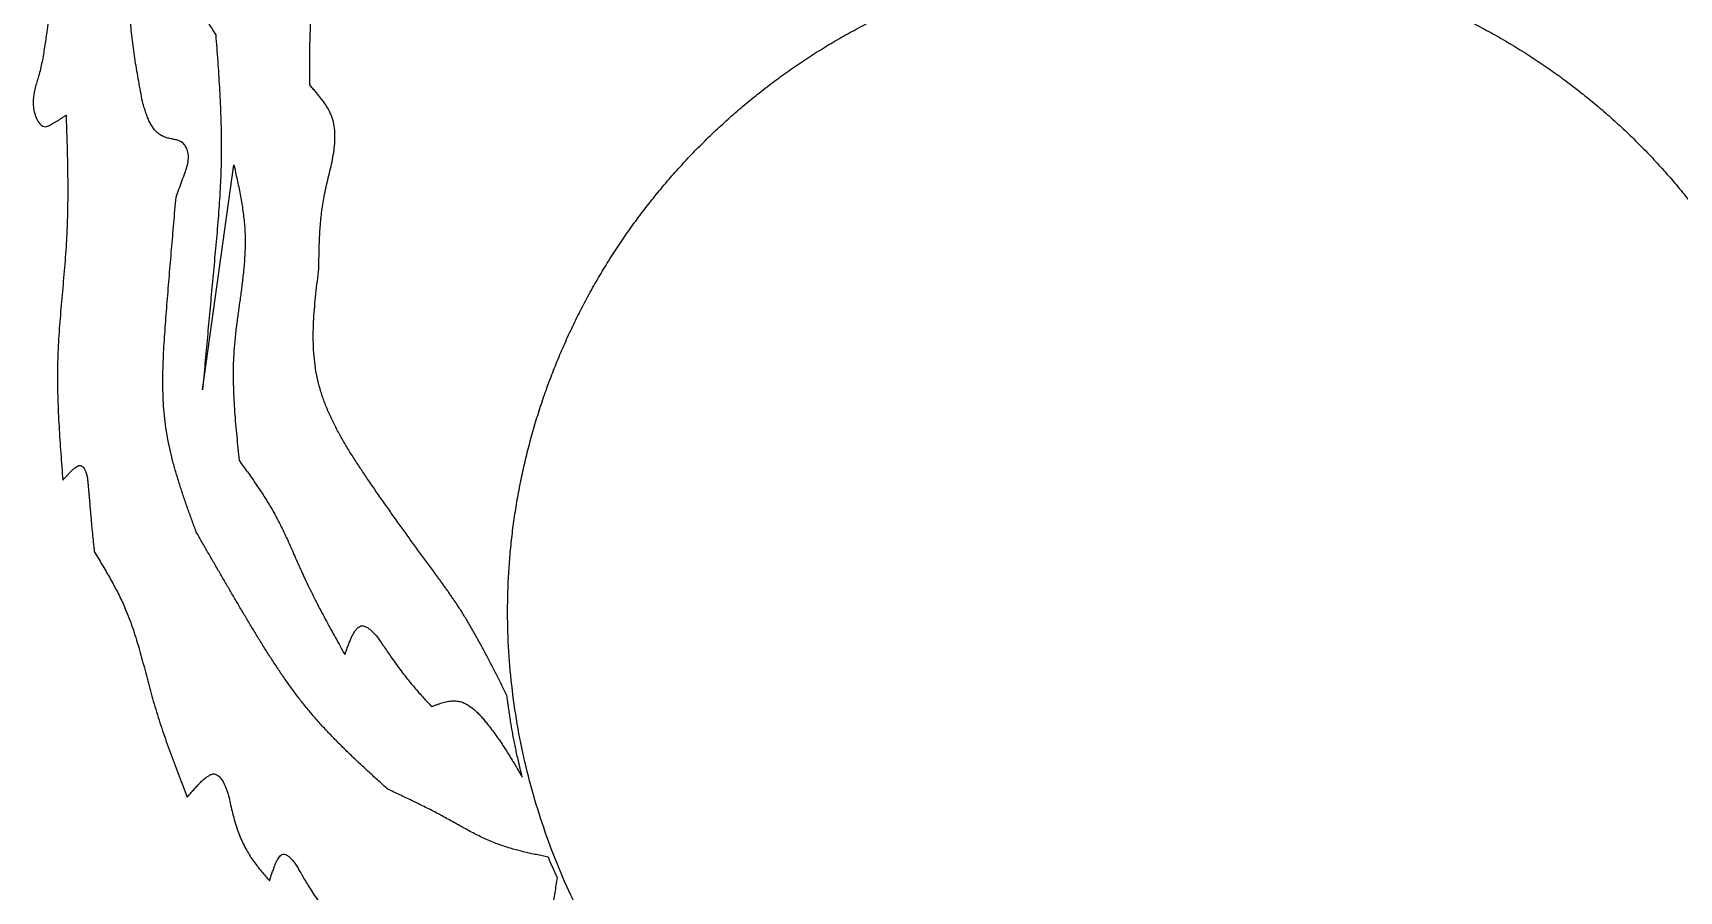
# Model space of a CAD drawing. Extents: x 21 to 206, y 32 to 218.
# Drawn here: x 33.2 to 132.2, y 94.6 to 146.2 of the extents above; entities that cross this region are included whole.
import ezdxf

# ---------------------------------------------------------------- set-up
doc = ezdxf.new("R2010")
doc.units = 0
doc.layers.add('Capa_1', color=7, linetype='CONTINUOUS')

msp = doc.modelspace()

# ---------------------------------------------------------------- linework, layer by layer
at = {"layer": 'Capa_1', "color": 7}
for p, q in [((122.055647, 145.307579), (122.055647, 145.307579)), ((76.03744, 143.376674), (76.03744, 143.376674)), ((75.813646, 142.127067), (75.813646, 142.127067)), ((43.401087, 124.779217), (45.28128, 138.302736))]:
    msp.add_line(p, q, dxfattribs=at)
for points, knots in [([(39.785115, 142.098955), (39.746936, 142.303293), (39.67058, 142.711964), (39.558265, 143.325385), (39.450539, 143.938797), (39.349596, 144.552539), (39.257716, 145.166901), (39.177216, 145.781925), (39.110367, 146.397643), (39.059435, 147.013904), (39.023718, 147.687579), (39.012676, 148.418536), (39.031016, 149.205686), (39.076536, 149.99335), (39.14635, 150.780738), (39.237548, 151.567421), (39.347033, 152.352504), (39.471833, 153.136077), (39.609189, 153.918345), (39.753552, 154.684919), (39.901724, 155.436308), (40.052621, 156.172673), (40.208155, 156.907241), (40.367641, 157.640137), (40.530386, 158.371495), (40.695792, 159.101872), (40.863172, 159.831412), (41.031837, 160.560269), (41.144735, 161.046067), (41.201185, 161.288966)], [0, 0, 0, 0, 0.623621, 1.247231, 1.870846, 2.491993, 3.113146, 3.734345, 4.352678, 4.970981, 5.589197, 6.376206, 7.163458, 7.950781, 8.742722, 9.534563, 10.326385, 11.120587, 11.91479, 12.709012, 13.460692, 14.212347, 14.963995, 15.713236, 16.462482, 17.21173, 17.959849, 18.707965, 19.456081, 19.456081, 19.456081, 19.456081]), ([(41.201185, 161.288966), (41.256376, 161.093076), (41.366757, 160.701305), (41.529095, 160.112749), (41.684804, 159.523028), (41.830646, 158.931386), (41.963198, 158.337161), (42.07914, 157.739001), (42.174873, 157.136844), (42.247347, 156.531217), (42.296661, 155.880395), (42.311936, 155.184906), (42.298361, 154.446478), (42.26865, 153.709723), (42.236345, 152.974506), (42.21543, 152.239926), (42.219882, 151.511815), (42.261995, 150.791796), (42.354424, 150.084452), (42.489479, 149.489988), (42.645412, 149.009851), (42.79091, 148.635497), (42.955618, 148.265682), (43.136591, 147.900187), (43.331251, 147.538438), (43.536526, 147.180037), (43.749848, 146.823682), (43.968983, 146.468136), (44.116604, 146.232053), (44.190418, 146.114007)], [0, 0, 0, 0, 0.610549, 1.221068, 1.831584, 2.440288, 3.049013, 3.657882, 4.267877, 4.877767, 5.487228, 6.225199, 6.963769, 7.702589, 8.43721, 9.171562, 9.90701, 10.620911, 11.333951, 12.044847, 12.44595, 12.847499, 13.249197, 13.660066, 14.070749, 14.481405, 14.899034, 15.316673, 15.734344, 15.734344, 15.734344, 15.734344]), ([(49.840382, 143.103271), (49.840287, 143.277161), (49.840096, 143.624939), (49.840812, 144.146604), (49.84339, 144.668313), (49.84926, 145.19005), (49.859177, 145.711786), (49.874263, 146.233685), (49.895548, 146.755646), (49.924012, 147.277521), (49.960898, 147.80233), (50.007415, 148.329845), (50.060112, 148.860267), (50.114995, 149.39009), (50.168417, 149.919667), (50.216695, 150.449381), (50.256071, 150.978755), (50.282947, 151.507827), (50.293638, 152.036288), (50.285027, 152.528025), (50.258755, 152.982261), (50.221458, 153.398894), (50.172672, 153.815197), (50.114035, 154.23104), (50.047177, 154.646443), (49.973779, 155.061402), (49.89549, 155.476148), (49.813881, 155.890943), (49.758412, 156.167262), (49.730677, 156.305423)], [0, 0, 0, 0, 0.521669, 1.043334, 1.564995, 2.086811, 2.60863, 3.130467, 3.653128, 4.175773, 4.698365, 5.231358, 5.764395, 6.297456, 6.82933, 7.361183, 7.893141, 8.421735, 8.950253, 9.478554, 9.896712, 10.314976, 10.733273, 11.154033, 11.574748, 11.995456, 12.418197, 12.840939, 13.263692, 13.263692, 13.263692, 13.263692]), ([(34.297767, 151.282204), (34.303074, 151.122767), (34.313689, 150.803875), (34.326429, 150.325372), (34.333071, 149.827126), (34.328912, 149.309286), (34.310558, 148.772463), (34.27331, 148.196806), (34.209737, 147.583193), (34.124066, 146.931023), (34.018816, 146.198571), (33.904939, 145.385582), (33.756016, 144.500365), (33.566255, 143.677239), (33.320701, 142.92498), (33.169358, 142.168236), (33.249392, 141.502429), (33.443539, 141.008593), (33.630007, 140.69785), (33.892082, 140.566029), (34.074229, 140.613462), (34.193366, 140.667864), (34.321522, 140.740103), (34.457734, 140.817755), (34.599746, 140.901124), (34.743601, 140.989315), (34.890724, 141.084748), (35.04242, 141.186894), (35.143411, 141.256152), (35.194042, 141.290874)], [0, 0, 0, 0, 0.478576, 0.957203, 1.435996, 1.97338, 2.510612, 3.047202, 3.703627, 4.360871, 5.020419, 5.923573, 6.823514, 7.713114, 8.453614, 9.19852, 10.010768, 10.419246, 10.787613, 11.084163, 11.205977, 11.339549, 11.477726, 11.646765, 11.810094, 11.971683, 12.152942, 12.336135, 12.520314, 12.520314, 12.520314, 12.520314]), ([(101.58415, 71.5293), (100.805123, 71.570122), (99.248447, 71.651694), (96.918754, 71.831165), (94.599731, 72.125609), (92.305777, 72.592004), (90.044074, 73.212019), (87.822488, 73.967092), (85.645501, 74.840088), (83.522525, 75.833145), (81.483113, 76.9372), (79.534103, 78.149524), (77.677948, 79.459677), (75.899737, 80.874048), (74.204633, 82.386653), (72.598099, 83.992534), (71.085149, 85.687131), (69.671134, 87.465527), (68.361296, 89.322358), (67.148335, 91.2725), (66.042031, 93.312839), (65.048488, 95.437209), (64.180735, 97.615978), (63.440221, 99.841121), (62.828939, 102.105213), (62.349409, 104.397986), (62.002919, 106.711713), (61.791446, 109.03828), (61.729516, 110.982929), (61.750085, 112.536911), (61.799993, 113.699847), (61.884383, 114.860008), (62.003016, 116.016483), (62.155534, 117.168314), (62.34177, 118.31502), (62.561478, 119.455604), (62.814348, 120.589107), (63.099386, 121.711838), (63.416008, 122.822938), (63.763572, 123.921596), (64.142607, 125.009956), (64.552779, 126.087128), (64.993779, 127.152213), (65.465238, 128.204198), (65.966825, 129.242184), (66.498221, 130.265256), (67.060635, 131.275246), (67.654019, 132.271062), (68.278029, 133.251746), (68.930422, 134.213774), (69.610574, 135.156366), (70.317882, 136.078742), (71.051732, 136.980133), (71.811512, 137.85977), (72.596611, 138.716872), (73.406422, 139.550672), (74.240329, 140.360383), (75.097535, 141.145394), (75.977258, 141.905102), (76.878715, 142.6389), (77.801125, 143.346188), (78.743697, 144.026352), (79.705651, 144.678787), (80.686202, 145.302892), (81.681816, 145.896418), (82.691535, 146.459033), (83.71429, 146.990651), (84.752, 147.492465), (85.803769, 147.964111), (86.868709, 148.405219), (87.945927, 148.815421), (89.034534, 149.19435), (90.133637, 149.541639), (91.245436, 149.857796), (92.369114, 150.142135), (93.50376, 150.394206), (94.645292, 150.613093), (95.792727, 150.798668), (96.945091, 150.950797), (98.101393, 151.069354), (99.26066, 151.154203), (100.421908, 151.205219), (101.584159, 151.222271), (102.746419, 151.205221), (103.907692, 151.154206), (105.066984, 151.069359), (106.223312, 150.950806), (107.375701, 150.798678), (108.523137, 150.613107), (109.664645, 150.394222), (110.79924, 150.142152), (111.922833, 149.857811), (113.034511, 149.541637), (114.13346, 149.19434), (115.221935, 148.815394), (116.299045, 148.405173), (117.363907, 147.964056), (118.41569, 147.492396), (119.453513, 146.990566), (120.476492, 146.458948), (121.486562, 145.896357), (122.482667, 145.30289), (123.463823, 144.678828), (124.426314, 144.026472), (125.369331, 143.346397), (126.292052, 142.639148), (127.193486, 141.905408), (128.072813, 141.14575), (128.929186, 140.360738), (129.761748, 139.550921), (130.569634, 138.716874), (131.352417, 137.859598), (132.11005, 136.979646), (132.842097, 136.077942), (133.548198, 135.155442), (134.228304, 134.212687), (134.88206, 133.250557), (135.509159, 132.269929), (136.107629, 131.274528), (136.677466, 130.26538), (137.217571, 129.242891), (137.727535, 128.205859), (138.206055, 127.154735), (138.651618, 126.089967), (139.062292, 125.012947), (139.436561, 123.924432), (139.772783, 122.825328), (140.070211, 121.712774), (140.326638, 120.587729), (140.5462, 119.452564), (140.733152, 118.310139), (140.891925, 117.162111), (141.027157, 116.009744), (141.143639, 114.853881), (141.246147, 113.695212), (141.339337, 112.534258), (141.398311, 111.760046), (141.427798, 111.372936)], [0, 0, 0, 0, 2.340259, 4.676377, 7.00847, 9.348231, 11.692645, 14.039333, 16.383711, 18.725742, 21.066731, 23.336723, 25.60763, 27.878846, 30.149374, 32.41958, 34.689757, 36.960835, 39.231956, 41.502985, 43.846706, 46.190641, 48.534607, 50.878397, 53.222136, 55.566209, 57.901674, 60.236805, 62.570817, 63.734809, 64.898585, 66.062302, 67.223978, 68.38571, 69.547456, 70.708672, 71.86987, 73.031062, 74.183224, 75.335389, 76.487556, 77.64017, 78.792784, 79.9454, 81.09809, 82.250778, 83.403461, 84.56567, 85.727888, 86.890108, 88.052297, 89.214483, 90.376671, 91.538835, 92.700998, 93.863158, 95.025334, 96.187516, 97.3497, 98.511904, 99.674107, 100.836312, 101.998471, 103.160627, 104.322776, 105.475281, 106.62779, 107.780301, 108.932824, 110.085345, 111.237866, 112.390374, 113.542879, 114.69538, 115.857519, 117.019664, 118.181811, 119.34401, 120.506207, 121.668405, 122.830612, 123.992816, 125.155015, 126.31724, 127.479471, 128.641702, 129.803926, 130.966147, 132.128371, 133.290469, 134.452565, 135.614652, 136.76701, 137.919371, 139.071733, 140.224187, 141.376639, 142.529092, 143.6818, 144.834508, 145.987215, 147.149852, 148.312496, 149.475143, 150.637567, 151.79999, 152.962418, 154.12399, 155.285556, 156.447106, 157.607823, 158.768552, 159.929286, 161.090853, 162.252415, 163.413965, 164.577795, 165.741632, 166.9055, 168.06174, 169.217949, 170.374146, 171.528155, 172.682185, 173.836277, 174.985523, 176.134715, 177.283722, 178.439613, 179.595674, 180.751788, 181.912061, 183.072242, 184.232415, 185.397097, 186.561767, 187.72646, 187.72646, 187.72646, 187.72646]), ([(44.190426, 146.114007), (44.210256, 145.850828), (44.249915, 145.324473), (44.307749, 144.534817), (44.362251, 143.745259), (44.411774, 142.955705), (44.45465, 142.166085), (44.489208, 141.376423), (44.513785, 140.586757), (44.526725, 139.797208), (44.526353, 139.00682), (44.510955, 138.21584), (44.482203, 137.424483), (44.441853, 136.633239), (44.391627, 135.84219), (44.333233, 135.051335), (44.268406, 134.260801), (44.198864, 133.470478), (44.12631, 132.680235), (44.052457, 131.890009), (43.979004, 131.099642), (43.905909, 130.309139), (43.833154, 129.518793), (43.760694, 128.728608), (43.688481, 127.938587), (43.616458, 127.148644), (43.544587, 126.35878), (43.472814, 125.569001), (43.424996, 125.042479), (43.401087, 124.779217)], [0, 0, 0, 0, 0.791773, 1.583541, 2.37531, 3.166071, 3.956837, 4.747624, 5.537273, 6.326908, 7.116494, 7.908304, 8.700163, 9.492036, 10.285048, 11.078038, 11.871026, 12.664592, 13.458157, 14.251724, 15.045602, 15.839476, 16.633349, 17.426664, 18.219978, 19.013291, 19.806324, 20.599358, 21.392392, 21.392392, 21.392392, 21.392392]), ([(50.3927, 132.075658), (50.39431, 132.233391), (50.397531, 132.548851), (50.4046, 133.022017), (50.416164, 133.497013), (50.434513, 133.973725), (50.461905, 134.451951), (50.500785, 134.934099), (50.55372, 135.419631), (50.622225, 135.907858), (50.711553, 136.420373), (50.826283, 136.955727), (50.958992, 137.514972), (51.091503, 138.067832), (51.213211, 138.616768), (51.309066, 139.165324), (51.36293, 139.707077), (51.364504, 140.2384), (51.304677, 140.75119), (51.190897, 141.161521), (51.057464, 141.466738), (50.94304, 141.682021), (50.813253, 141.893263), (50.670769, 142.100878), (50.517368, 142.305313), (50.355765, 142.506697), (50.18778, 142.70638), (50.014869, 142.905498), (49.898553, 143.037343), (49.840391, 143.103271)], [0, 0, 0, 0, 0.473223, 0.946431, 1.419645, 1.8986, 2.377562, 2.856571, 3.349582, 3.842567, 4.335358, 4.909965, 5.484775, 6.059676, 6.61553, 7.171351, 7.729324, 8.246745, 8.762392, 9.273742, 9.516877, 9.760601, 10.004559, 10.260287, 10.51574, 10.771145, 11.034817, 11.298526, 11.562276, 11.562276, 11.562276, 11.562276]), ([(41.805318, 136.357497), (41.864036, 136.515612), (41.981749, 136.832592), (42.157449, 137.310533), (42.31926, 137.759602), (42.465977, 138.178031), (42.557425, 138.578197), (42.552917, 138.954725), (42.459697, 139.278097), (42.315932, 139.53428), (42.140636, 139.689201), (41.987922, 139.753003), (41.884014, 139.782831), (41.774276, 139.807265), (41.660839, 139.831539), (41.544101, 139.856349), (41.427892, 139.881814), (41.312122, 139.908875), (41.197605, 139.940582), (41.040085, 139.995965), (40.848628, 140.098528), (40.640752, 140.264008), (40.456599, 140.465047), (40.30182, 140.696724), (40.173938, 140.950684), (40.064278, 141.222155), (39.964828, 141.506585), (39.87245, 141.802163), (39.814221, 142.000044), (39.785115, 142.098955)], [0, 0, 0, 0, 0.505999, 1.014398, 1.527608, 1.938067, 2.344337, 2.753354, 3.051732, 3.345603, 3.625171, 3.731826, 3.840119, 3.949151, 4.069049, 4.188148, 4.30718, 4.425948, 4.544786, 4.663485, 4.926342, 5.191626, 5.457128, 5.741029, 6.024617, 6.308719, 6.618842, 6.928339, 7.237652, 7.237652, 7.237652, 7.237652]), ([(35.194042, 141.290874), (35.202856, 141.019026), (35.220483, 140.475331), (35.245216, 139.659737), (35.266545, 138.844293), (35.282774, 138.028974), (35.292196, 137.213778), (35.293086, 136.398702), (35.283769, 135.583862), (35.262529, 134.769463), (35.227645, 133.954262), (35.177316, 133.138585), (35.115384, 132.322405), (35.045826, 131.506724), (34.972547, 130.691282), (34.899415, 129.875726), (34.830358, 129.060258), (34.769234, 128.244595), (34.719957, 127.428614), (34.686568, 126.615188), (34.672753, 125.804531), (34.676049, 124.997083), (34.69426, 124.189262), (34.725291, 123.381309), (34.767008, 122.573324), (34.817254, 121.765341), (34.873876, 120.957281), (34.934776, 120.149026), (34.976788, 119.610297), (34.997794, 119.34093)], [0, 0, 0, 0, 0.815973, 1.63194, 2.447904, 3.26313, 4.078361, 4.893621, 5.708304, 6.522966, 7.337552, 8.156006, 8.974528, 9.793079, 10.611913, 11.430712, 12.249563, 13.067052, 13.884503, 14.701856, 15.509179, 16.316607, 17.124066, 17.933138, 18.742169, 19.551194, 20.361735, 21.172277, 21.982828, 21.982828, 21.982828, 21.982828]), ([(45.28128, 138.302736), (45.314428, 138.154628), (45.380724, 137.858417), (45.478327, 137.413694), (45.572051, 136.969101), (45.660082, 136.524297), (45.740515, 136.078976), (45.81137, 135.633219), (45.870769, 135.186992), (45.916784, 134.740455), (45.955455, 134.17674), (45.965423, 133.495004), (45.932444, 132.697532), (45.864897, 131.899176), (45.77254, 131.100633), (45.66479, 130.301343), (45.55172, 129.502774), (45.443039, 128.703453), (45.348506, 127.902334), (45.280168, 127.123795), (45.244335, 126.368236), (45.234526, 125.636923), (45.246536, 124.905181), (45.27741, 124.173671), (45.323973, 123.442698), (45.383027, 122.711943), (45.451402, 121.981274), (45.526027, 121.250469), (45.577836, 120.76348), (45.603741, 120.519982)], [0, 0, 0, 0, 0.455315, 0.910618, 1.365915, 1.818385, 2.270866, 2.723413, 3.172325, 3.621188, 4.069887, 4.867078, 5.665103, 6.463441, 7.27016, 8.076467, 8.882944, 9.689772, 10.496446, 11.302776, 12.033805, 12.765137, 13.496552, 14.229041, 14.96142, 15.693782, 16.428371, 17.162966, 17.897583, 17.897583, 17.897583, 17.897583]), ([(43.020748, 116.217191), (42.936799, 116.446485), (42.768906, 116.905066), (42.520498, 117.594187), (42.279577, 118.284029), (42.049532, 118.975672), (41.834002, 119.670135), (41.636801, 120.36793), (41.461592, 121.069465), (41.312077, 121.774709), (41.190116, 122.495404), (41.101477, 123.231136), (41.043837, 123.980099), (41.014229, 124.733035), (41.008931, 125.488731), (41.024185, 126.246452), (41.055933, 127.004761), (41.100393, 127.763585), (41.153785, 128.523006), (41.213098, 129.292248), (41.274644, 130.071576), (41.338327, 130.860991), (41.403087, 131.649083), (41.468748, 132.435874), (41.535149, 133.221379), (41.602167, 134.006221), (41.669644, 134.79041), (41.737401, 135.573961), (41.782685, 136.096318), (41.805327, 136.357497)], [0, 0, 0, 0, 0.732536, 1.465046, 2.197559, 2.924587, 3.651627, 4.378788, 5.099676, 5.82048, 6.541019, 7.291761, 8.042811, 8.793959, 9.551858, 10.309618, 11.067359, 11.828641, 12.589919, 13.351216, 14.14321, 14.935184, 15.727152, 16.515455, 17.303762, 18.092072, 18.878548, 19.665023, 20.451497, 20.451497, 20.451497, 20.451497]), ([(57.537553, 113.513482), (57.378516, 113.730145), (57.060442, 114.163471), (56.583956, 114.813923), (56.107758, 115.466618), (55.632491, 116.122016), (55.158785, 116.780556), (54.686287, 117.444045), (54.215664, 118.112937), (53.747525, 118.787658), (53.298149, 119.445641), (52.867562, 120.086827), (52.459512, 120.713609), (52.066347, 121.346354), (51.692366, 121.98726), (51.342922, 122.638743), (51.025043, 123.300084), (50.744046, 123.971826), (50.505938, 124.65359), (50.314932, 125.354063), (50.180035, 126.071644), (50.095654, 126.801145), (50.055249, 127.540574), (50.053192, 128.286869), (50.083392, 129.038222), (50.138916, 129.793136), (50.212946, 130.551634), (50.299759, 131.314008), (50.361719, 131.821767), (50.3927, 132.075658)], [0, 0, 0, 0, 0.806301, 1.612603, 2.418911, 3.230133, 4.041351, 4.852553, 5.673734, 6.494931, 7.316191, 8.064095, 8.811942, 9.559788, 10.298718, 11.037693, 11.77705, 12.499174, 13.221007, 13.942009, 14.675181, 15.409232, 16.143571, 16.895622, 17.64728, 18.39891, 19.166184, 19.933439, 20.70076, 20.70076, 20.70076, 20.70076]), ([(34.997808, 119.34093), (35.042048, 119.390022), (35.130195, 119.487836), (35.262429, 119.632883), (35.38757, 119.766956), (35.50695, 119.890586), (35.627453, 120.0024), (35.746418, 120.094907), (35.858988, 120.16814), (35.958895, 120.215042), (36.077099, 120.23256), (36.19589, 120.162226), (36.284587, 120.038414), (36.372259, 119.861635), (36.444014, 119.643807), (36.485462, 119.39249), (36.507143, 119.130891), (36.532313, 118.853082), (36.559948, 118.557006), (36.590925, 118.21956), (36.622725, 117.842984), (36.656482, 117.428104), (36.689321, 117.037047), (36.723016, 116.669087), (36.756479, 116.323917), (36.790126, 115.990244), (36.823338, 115.668201), (36.855798, 115.357818), (36.877584, 115.150943), (36.888476, 115.047515)], [0, 0, 0, 0, 0.198253, 0.395017, 0.588822, 0.748443, 0.910534, 1.081508, 1.20002, 1.312498, 1.41205, 1.544174, 1.699237, 1.866281, 2.134607, 2.383733, 2.628632, 2.922035, 3.220586, 3.520717, 3.938625, 4.354324, 4.769475, 5.115916, 5.462814, 5.809839, 6.122009, 6.434066, 6.746066, 6.746066, 6.746066, 6.746066]), ([(45.603741, 120.519982), (45.685237, 120.406892), (45.848229, 120.180714), (46.091757, 119.840759), (46.333161, 119.499714), (46.571477, 119.156918), (46.805705, 118.811714), (47.034785, 118.463543), (47.257668, 118.111842), (47.473275, 117.756128), (47.692436, 117.375176), (47.912039, 116.967482), (48.13195, 116.533362), (48.343242, 116.09442), (48.547959, 115.651861), (48.74819, 115.206746), (48.945945, 114.760382), (49.143397, 114.313723), (49.342703, 113.867739), (49.557808, 113.39763), (49.792148, 112.905034), (50.046134, 112.390283), (50.306531, 111.878827), (50.57239, 111.370292), (50.842763, 110.864252), (51.116778, 110.360143), (51.393518, 109.857489), (51.672078, 109.3558), (51.858384, 109.021674), (51.951537, 108.854611)], [0, 0, 0, 0, 0.418184, 0.836362, 1.25454, 1.671685, 2.088834, 2.506006, 2.921959, 3.337895, 3.753776, 4.24031, 4.726932, 5.213584, 5.701681, 6.189735, 6.677801, 7.166307, 7.654801, 8.143271, 8.717223, 9.291219, 9.865225, 10.43897, 11.012701, 11.586428, 12.160262, 12.734097, 13.307933, 13.307933, 13.307933, 13.307933]), ([(54.531226, 100.758361), (54.347633, 100.92496), (53.980448, 101.258156), (53.431381, 101.759829), (52.886354, 102.264692), (52.347105, 102.774549), (51.815476, 103.29122), (51.293452, 103.816372), (50.783035, 104.351601), (50.28634, 104.898329), (49.80768, 105.455497), (49.34911, 106.024052), (48.908922, 106.601837), (48.482546, 107.19103), (48.06851, 107.790021), (47.665258, 108.397361), (47.271363, 109.011298), (46.885071, 109.630554), (46.504664, 110.253954), (46.135979, 110.867703), (45.777046, 111.47059), (45.427461, 112.06236), (45.079865, 112.654799), (44.73401, 113.247759), (44.38964, 113.841089), (44.046395, 114.434829), (43.704017, 115.028826), (43.362254, 115.622935), (43.134583, 116.019105), (43.020748, 116.217191)], [0, 0, 0, 0, 0.743745, 1.487479, 2.231215, 2.972499, 3.71379, 4.455133, 5.193773, 5.932377, 6.670867, 7.397063, 8.123368, 8.849706, 9.578727, 10.307701, 11.036665, 11.766954, 12.497241, 13.227538, 13.914861, 14.602172, 15.28948, 15.975504, 16.661529, 17.347556, 18.032951, 18.718346, 19.403742, 19.403742, 19.403742, 19.403742]), ([(36.888476, 115.047515), (36.965542, 114.919222), (37.119672, 114.662639), (37.349536, 114.276969), (37.576419, 113.890243), (37.798996, 113.501714), (38.015867, 113.110643), (38.225529, 112.716492), (38.426537, 112.318693), (38.617386, 111.916792), (38.821764, 111.453097), (39.030928, 110.924218), (39.240475, 110.329421), (39.432107, 109.727211), (39.60982, 109.119488), (39.77771, 108.507737), (39.939824, 107.894012), (40.100485, 107.279444), (40.263945, 106.66517), (40.438432, 106.038107), (40.629118, 105.399827), (40.835529, 104.750421), (41.05177, 104.10452), (41.276406, 103.461828), (41.507977, 102.821949), (41.745145, 102.184157), (41.986494, 101.547958), (42.230623, 100.912837), (42.394305, 100.48978), (42.476146, 100.27825)], [0, 0, 0, 0, 0.44898, 0.897951, 1.346921, 1.794066, 2.241218, 2.688407, 3.133318, 3.578202, 4.022994, 4.6533, 5.283871, 5.914534, 6.548963, 7.183266, 7.817595, 8.453278, 9.088932, 9.724531, 10.40586, 11.08727, 11.768702, 12.449205, 13.129678, 13.810147, 14.490567, 15.170989, 15.851419, 15.851419, 15.851419, 15.851419]), ([(61.69537, 106.401152), (61.643416, 106.505096), (61.539509, 106.712985), (61.383436, 107.024711), (61.226931, 107.336234), (61.069783, 107.647445), (60.911779, 107.958234), (60.752701, 108.268513), (60.592334, 108.578169), (60.430471, 108.887085), (60.270412, 109.188543), (60.11209, 109.482495), (59.955392, 109.768862), (59.796554, 110.054016), (59.635332, 110.3378), (59.471482, 110.620045), (59.304784, 110.900549), (59.135005, 111.179128), (58.96192, 111.455587), (58.800503, 111.706141), (58.651593, 111.931266), (58.516363, 112.131712), (58.379519, 112.331097), (58.241293, 112.529565), (58.101921, 112.727267), (57.961634, 112.924353), (57.820658, 113.120982), (57.679217, 113.317312), (57.584775, 113.448092), (57.537553, 113.513482)], [0, 0, 0, 0, 0.348615, 0.697229, 1.045845, 1.394492, 1.743139, 2.091786, 2.440537, 2.789288, 3.138041, 3.464476, 3.790909, 4.117342, 4.443693, 4.770044, 5.096399, 5.422569, 5.748735, 6.074891, 6.316683, 6.558477, 6.800272, 7.042161, 7.284049, 7.525936, 7.767909, 8.009882, 8.251856, 8.251856, 8.251856, 8.251856]), ([(141.427798, 111.372936), (141.306517, 110.594911), (141.063963, 109.038912), (140.681572, 106.707808), (140.264309, 104.39512), (139.79488, 102.104827), (139.253716, 99.842566), (138.621243, 97.615435), (137.88044, 95.433634), (137.017661, 93.309909), (136.02053, 91.263229), (134.87913, 89.31126), (133.611456, 87.457081), (132.215365, 85.681185), (130.701108, 83.988513), (129.077022, 82.38368), (127.357468, 80.874231), (125.55092, 79.461885), (123.663294, 78.151548), (121.689216, 76.940716), (119.632715, 75.836472), (117.499674, 74.842014), (115.318294, 73.967447), (113.097293, 73.211593), (110.841085, 72.591373), (108.552591, 72.124509), (106.238909, 71.830139), (103.91455, 71.651095), (102.361414, 71.569923), (101.58415, 71.5293)], [0, 0, 0, 0, 2.362262, 4.72437, 7.086619, 9.411902, 11.737191, 14.063286, 16.354991, 18.646191, 20.93571, 23.178808, 25.423566, 27.668809, 29.950951, 32.232535, 34.514352, 36.811393, 39.108165, 41.404218, 43.755179, 46.106937, 48.460949, 50.802343, 53.14157, 55.476109, 57.802809, 60.133573, 62.468516, 62.468516, 62.468516, 62.468516]), ([(51.951537, 108.854611), (51.983672, 108.942325), (52.047759, 109.117259), (52.145066, 109.377842), (52.239434, 109.621145), (52.332218, 109.848118), (52.433683, 110.059018), (52.545531, 110.242581), (52.661579, 110.396223), (52.776997, 110.509761), (52.929983, 110.592117), (53.124858, 110.573717), (53.315776, 110.47653), (53.528452, 110.319065), (53.74526, 110.109659), (53.950812, 109.849802), (54.142753, 109.568164), (54.345116, 109.271489), (54.559862, 108.958665), (54.795781, 108.619218), (55.05328, 108.256333), (55.334846, 107.872726), (55.610301, 107.51361), (55.880226, 107.178762), (56.142343, 106.866329), (56.402541, 106.566677), (56.659428, 106.27898), (56.91131, 106.001866), (57.080026, 105.817893), (57.164379, 105.725912)], [0, 0, 0, 0, 0.280245, 0.558913, 0.834456, 1.063124, 1.29441, 1.535776, 1.706807, 1.870734, 2.019671, 2.21142, 2.428125, 2.657962, 3.00328, 3.328922, 3.650191, 4.025665, 4.406307, 4.7885, 5.265794, 5.741154, 6.215972, 6.623433, 7.031345, 7.439376, 7.813948, 8.188405, 8.562815, 8.562815, 8.562815, 8.562815]), ([(57.164379, 105.725912), (57.222769, 105.747813), (57.339536, 105.791609), (57.515333, 105.855524), (57.689561, 105.9149), (57.862649, 105.968221), (58.035187, 106.0132), (58.206407, 106.047223), (58.375778, 106.068602), (58.542223, 106.075151), (58.735226, 106.062096), (58.951186, 106.011999), (59.18206, 105.918294), (59.406774, 105.792004), (59.622673, 105.63747), (59.828841, 105.458744), (60.025235, 105.263187), (60.215407, 105.055155), (60.400602, 104.836394), (60.610482, 104.573995), (60.844468, 104.267723), (61.099658, 103.915705), (61.342283, 103.563983), (61.573307, 103.213451), (61.794134, 102.865207), (62.008003, 102.516776), (62.216044, 102.168947), (62.41966, 101.822599), (62.554527, 101.591192), (62.621962, 101.475488)], [0, 0, 0, 0, 0.187086, 0.374129, 0.561146, 0.739233, 0.917362, 1.095825, 1.26256, 1.429012, 1.594788, 1.841521, 2.090324, 2.339951, 2.61315, 2.885398, 3.157622, 3.444182, 3.730723, 4.017336, 4.452139, 4.886867, 5.321566, 5.733892, 6.146236, 6.558585, 6.960353, 7.362113, 7.763876, 7.763876, 7.763876, 7.763876]), ([(62.621962, 101.475491), (62.607465, 101.535693), (62.578472, 101.656098), (62.535096, 101.836734), (62.491947, 102.017419), (62.449131, 102.198178), (62.406769, 102.37904), (62.36497, 102.560032), (62.323849, 102.741177), (62.283515, 102.922497), (62.244084, 103.104008), (62.205672, 103.285731), (62.168279, 103.467659), (62.131901, 103.649796), (62.096543, 103.832136), (62.062204, 104.014675), (62.028888, 104.197399), (61.996595, 104.380305), (61.965324, 104.563384), (61.935078, 104.746642), (61.905857, 104.930074), (61.877548, 105.113657), (61.850038, 105.297363), (61.823206, 105.481171), (61.796958, 105.665064), (61.771162, 105.849025), (61.745708, 106.033039), (61.720482, 106.217087), (61.70374, 106.339797), (61.69537, 106.401152)], [0, 0, 0, 0, 0.18577, 0.37154, 0.557311, 0.743067, 0.928824, 1.11458, 1.300332, 1.486083, 1.671834, 1.857564, 2.043295, 2.229025, 2.414763, 2.600503, 2.786243, 2.971972, 3.157702, 3.343432, 3.529182, 3.714934, 3.900687, 4.086444, 4.272201, 4.457958, 4.643727, 4.829496, 5.015266, 5.015266, 5.015266, 5.015266]), ([(42.476146, 100.27825), (42.541375, 100.353934), (42.671406, 100.504805), (42.866936, 100.728556), (43.053599, 100.936252), (43.233391, 101.128371), (43.41486, 101.303705), (43.594165, 101.452156), (43.765229, 101.57334), (43.921086, 101.655384), (44.116821, 101.699536), (44.339695, 101.596291), (44.520883, 101.383916), (44.707592, 101.075944), (44.873203, 100.69257), (44.994463, 100.246046), (45.088582, 99.785012), (45.201525, 99.303572), (45.339176, 98.800202), (45.492434, 98.324113), (45.660344, 97.880374), (45.841489, 97.471), (46.039405, 97.090498), (46.252812, 96.73937), (46.474848, 96.414774), (46.707255, 96.106373), (46.946302, 95.812601), (47.187545, 95.530379), (47.350599, 95.344237), (47.432124, 95.25117)], [0, 0, 0, 0, 0.299742, 0.597522, 0.891423, 1.137462, 1.386794, 1.64783, 1.835245, 2.014418, 2.175402, 2.417498, 2.701076, 3.00698, 3.495494, 3.948068, 4.392679, 4.907189, 5.431255, 5.957841, 6.407005, 6.853992, 7.300066, 7.692666, 8.085957, 8.479406, 8.850814, 9.222011, 9.593185, 9.593185, 9.593185, 9.593185]), ([(64.179145, 96.674408), (64.060435, 96.698692), (63.823018, 96.74726), (63.467188, 96.82155), (63.112571, 96.898578), (62.759501, 96.979742), (62.408371, 97.066493), (62.059766, 97.160233), (61.714252, 97.262319), (61.372533, 97.374059), (61.021477, 97.501838), (60.662684, 97.648746), (60.29647, 97.814085), (59.934461, 97.990417), (59.575915, 98.175431), (59.219893, 98.366927), (58.865734, 98.562503), (58.512261, 98.760009), (58.158311, 98.957347), (57.802883, 99.152317), (57.444847, 99.342785), (57.084517, 99.529214), (56.722574, 99.711886), (56.359318, 99.891293), (55.995037, 100.067951), (55.629841, 100.242458), (55.263987, 100.415334), (54.89773, 100.587112), (54.653394, 100.701278), (54.531226, 100.758361)], [0, 0, 0, 0, 0.363506, 0.727002, 1.090499, 1.452147, 1.813803, 2.175501, 2.535022, 2.894513, 3.253909, 3.655543, 4.057314, 4.459132, 4.863416, 5.267634, 5.67186, 6.077118, 6.482364, 6.887592, 7.293269, 7.698969, 8.104675, 8.509535, 8.914387, 9.319237, 9.723774, 10.128312, 10.532851, 10.532851, 10.532851, 10.532851]), ([(47.432124, 95.25117), (47.458909, 95.333692), (47.512264, 95.498072), (47.592867, 95.742632), (47.669992, 95.969561), (47.744789, 96.180411), (47.827886, 96.377122), (47.920706, 96.54832), (48.016429, 96.691351), (48.109205, 96.794871), (48.236158, 96.869987), (48.400136, 96.841549), (48.551678, 96.742161), (48.726204, 96.584984), (48.90423, 96.379584), (49.069581, 96.128034), (49.221176, 95.858872), (49.384832, 95.575153), (49.562344, 95.274929), (49.763799, 94.943095), (49.989451, 94.583604), (50.243156, 94.200227), (50.494482, 93.844865), (50.743764, 93.517021), (50.987711, 93.214302), (51.231923, 92.926275), (51.474515, 92.651968), (51.713009, 92.389426), (51.873135, 92.215493), (51.953191, 92.128533)], [0, 0, 0, 0, 0.260281, 0.51847, 0.77249, 0.979311, 1.189565, 1.412383, 1.562637, 1.704579, 1.82881, 1.985381, 2.17032, 2.369983, 2.688305, 2.982764, 3.27151, 3.615016, 3.965359, 4.317816, 4.779588, 5.2386, 5.696818, 6.085074, 6.47397, 6.86302, 7.217836, 7.57249, 7.927086, 7.927086, 7.927086, 7.927086]), ([(64.729809, 95.444644), (64.722808, 95.459735), (64.708806, 95.489917), (64.687799, 95.535188), (64.666806, 95.580466), (64.645847, 95.625758), (64.624909, 95.67106), (64.604013, 95.716383), (64.583154, 95.761723), (64.562359, 95.807092), (64.541625, 95.852488), (64.520947, 95.89791), (64.500352, 95.943368), (64.479821, 95.988854), (64.459363, 96.034373), (64.438963, 96.079921), (64.418633, 96.125499), (64.398375, 96.17111), (64.378185, 96.21675), (64.358063, 96.262421), (64.338006, 96.30812), (64.318017, 96.353848), (64.298082, 96.3996), (64.278182, 96.445367), (64.258332, 96.491156), (64.238509, 96.536957), (64.218709, 96.582768), (64.198923, 96.628586), (64.185738, 96.659134), (64.179145, 96.674408)], [0, 0, 0, 0, 0.049906, 0.099815, 0.149724, 0.199628, 0.249536, 0.299443, 0.349353, 0.39926, 0.449166, 0.499074, 0.548979, 0.598884, 0.648789, 0.698696, 0.748605, 0.79851, 0.848417, 0.898324, 0.948232, 0.998137, 1.048043, 1.097951, 1.147856, 1.197761, 1.247669, 1.297577, 1.347485, 1.347485, 1.347485, 1.347485]), ([(59.849348, 90.832625), (59.96295, 90.673259), (60.189658, 90.355222), (60.528291, 89.879758), (60.84188, 89.438732), (61.131568, 89.030236), (61.436337, 88.671442), (61.761436, 88.400261), (62.078399, 88.216151), (62.354616, 88.115817), (62.635928, 88.116201), (62.860463, 88.265852), (63.026533, 88.474544), (63.185776, 88.746639), (63.338032, 89.060811), (63.474163, 89.412455), (63.592514, 89.779447), (63.705483, 90.165639), (63.814659, 90.572642), (63.928319, 91.027577), (64.045622, 91.527924), (64.16417, 92.073344), (64.269713, 92.598626), (64.363851, 93.104236), (64.448262, 93.590012), (64.525722, 94.066247), (64.597124, 94.532532), (64.664154, 94.98852), (64.707925, 95.292609), (64.729809, 95.444644)], [0, 0, 0, 0, 0.587134, 1.17171, 1.751168, 2.210634, 2.673909, 3.15958, 3.472266, 3.769589, 4.035384, 4.278867, 4.548868, 4.832177, 5.222999, 5.595135, 5.962378, 6.379543, 6.802163, 7.226461, 7.786254, 8.343836, 8.900854, 9.393527, 9.886693, 10.379989, 10.840979, 11.301842, 11.762649, 11.762649, 11.762649, 11.762649])]:
    msp.add_open_spline(points, degree=3, knots=knots, dxfattribs=at)

doc.saveas('drawing.dxf')
